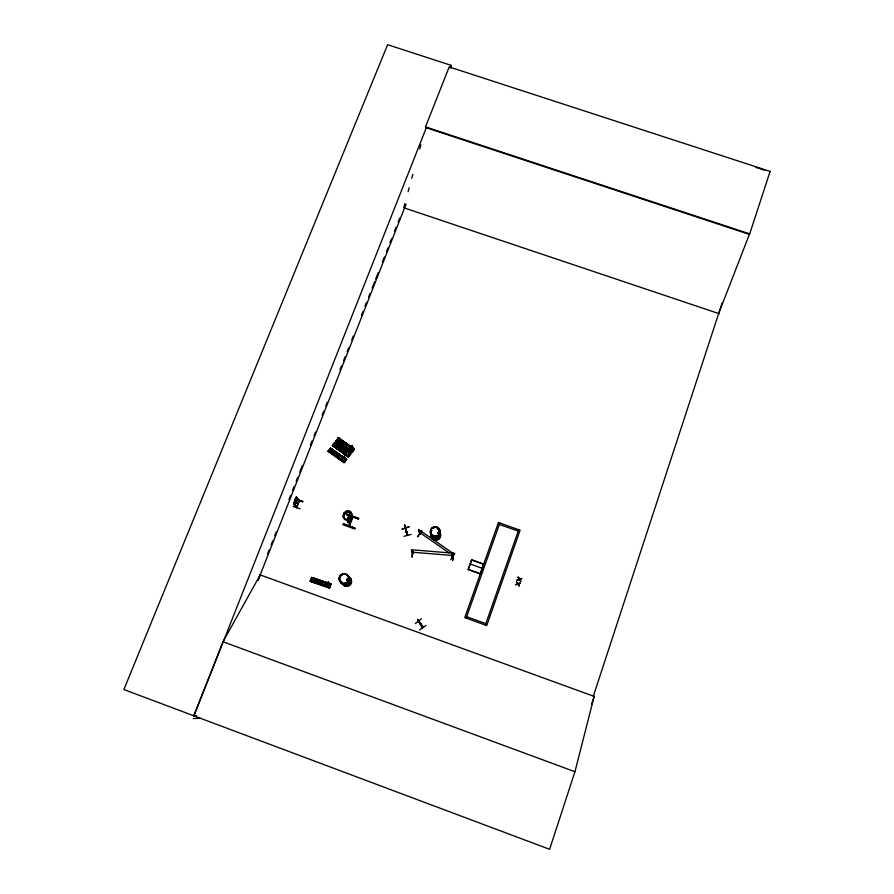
<?xml version="1.0" encoding="UTF-8"?>
<svg xmlns="http://www.w3.org/2000/svg" width="894" height="894" viewBox="0 0 894 894"><rect width="100%" height="100%" fill="white"/><g stroke="black" fill="none" stroke-linecap="round" stroke-linejoin="round"><path stroke-width="1.34" d="M351.476 516.866L351.353 514.218L349.174 512.217L347.218 512.094L344.045 514.933L344.145 518.196M352.024 516.743L351.912 513.949L349.476 511.726L347.241 511.625L345.162 512.709L343.888 514.832M468.244 569.534L471.663 559.823L483.721 564.136L480.313 573.859L468.244 569.534L471.663 559.823M329.361 585.615L329.875 586.062L330.534 585.067L311.336 578.34M452.766 557.007L451.928 554.537L452.643 554.325C454.778 556.582 450.744 557.275 452.912 556.861M452.085 556.884L452.867 556.526M452.643 554.325L451.928 554.537M453.638 553.084L452.643 560.572L453.649 553.095M412.626 551.296L411.966 550.983L412.626 551.296C415.006 555.085 411.117 553.531 411.396 549.754L452.487 553.118L452.845 556.94M412.57 550.983L412.011 557.23L412.816 552.213M412.849 553.643L413.509 553.442L411.966 550.983M452.811 556.437L451.962 556.146M344.458 459.952L344.793 460.768M345.185 460.455L344.939 460.254M348.716 454.688L348.705 454.118L348.984 454.621M349.576 454.755L349.308 455.247L349.409 454.61M419.632 533.696L420.348 534.266L419.99 533.606M351.063 517.905L351.677 514.24L351.04 517.939L348.146 520.152L344.749 519.626L342.905 516.62M352.337 450.006L352.348 449.95M352.582 449.85L351.912 449.95L352.415 449.693M352.381 450.196L352.862 450.408M483.71 564.259L471.663 559.946M354.907 528.22L343.229 523.94L354.996 528.231L354.706 529.002L343.017 524.778L343.24 523.906L354.952 528.298M350.392 516.162L350.671 514.888L350.057 513.894L349.677 514.553M328.824 585.212L328.869 585.447M350.493 516.363L349.599 513.771C354.46 516.397 342.503 531.371 350.951 515.726M349.599 513.771L350.66 515.704M297.054 506.987L294.048 503.78L293.802 504.417L296.73 507.691L293.735 504.004M296.596 506.853L296.629 507.58L299.434 500.785L296.439 497.109L295.825 497.433L293.701 504.082L295.903 497.455M499.344 524.465L518.252 531.081M499.824 523.102L466.165 618.112M294.618 505.121L297.333 498.193L296.618 500.674M328.266 586.587L329.148 584.195L328.333 581.893L328.031 582.486M326.958 586.576L328.411 586.643L329.305 584.24L328.377 581.972M405.932 528.723L404.68 525.102L405.429 527.214L404.501 525.471L405.083 526.018M407.128 534.511L406.256 531.952L407.116 534.578M405.429 528.365L407.407 535.383L406.256 531.952M310.576 580.362L329.897 586.844L310.721 580.05L310.509 580.619L329.651 587.503L310.319 581.055M311.615 577.39L330.936 583.972L311.615 577.39L310.252 581.312L329.461 588.029L310.274 581.268M349.129 455.068L349.487 455.068M431.824 530.332L431.053 530.153L431.847 530.12M438.965 532.165L438.887 533.416L437.881 532.668M318.141 581.469L318.018 582.117M329.45 588.051L330.959 583.883L330.758 584.452M310.531 580.564L329.718 587.336L329.92 586.788L310.576 580.307M342.938 516.643L343.777 512.899L346.917 510.664L350.526 511.312L352.493 515.715L350.839 519.213L347.531 520.61L344.056 518.241M350.66 515.559L348.302 522.577M346.593 579.837L347.04 579.211M346.928 580.094L347.252 579.368M348.045 580.15L347.878 579.435M349.062 581.916L349.353 581.335M349.532 581.502L349.163 582.128M343.911 518.151L343.832 514.698M344.145 518.095L347.598 520.464M349.822 519.548L349.431 519.012L349.9 519.749M340.234 576.887L340.178 577.513L340.446 576.954M485.33 625.04L518.71 529.796M485.822 623.632L466.668 616.704M722.14 302.921L593.359 696.124L594.164 696.415L574.943 771.723L549.62 849.3L123.886 689.553L387.627 44.7L450.978 65.307L451.045 68.033M344.447 444.24L343.374 444.709L342.916 443.681M342.883 443.927L343.587 443.212L344.514 443.871M296.584 500.729L296.294 498.707L294.539 503.188L295.165 503.914L295.735 502.886M419.755 622.738L418.28 620.514L422.929 627.622L417.621 620.212L422.706 627.778L421.543 625.912L422.482 626.985M404.837 203.731L403.742 207.743L719.424 313.783M408.111 191.696L409.195 187.684M411.743 178.331L412.838 174.319M419.744 148.907L420.828 144.895M341.709 459.46L343.352 461.047M344.626 456.175L341.765 458.957M352.314 446.05L351.934 445.849M352.538 445.827L352.806 448.889L351.331 450.855L349.42 449.313L352.091 445.547M293.053 506.406L300.026 508.831M591.56 704.349L594.197 696.314M749.708 233.87L770.114 171.402L449.201 66.938L425.51 126.881L425.555 127.518L749.384 234.396L749.708 233.87L425.51 126.881M348.146 519.861L350.884 517.682M517.134 580.117L519.157 579.133L518.174 577.133L519.626 578.988L521.951 578.485L519.906 579.48L520.9 581.502L519.448 579.58L517.157 580.072L519.448 579.58M519.503 585.57L518.308 584.084L519.291 586.151L517.838 584.229L515.525 584.754L517.537 583.771L516.564 581.782L517.995 583.67L520.342 583.123L518.017 583.626M520.342 583.123L518.297 584.128M327.629 586.755L328.746 583.715M330.165 585.302L329.942 586.464L329.931 585.101M330.098 585.157L329.528 586.196M329.584 587.436L310.453 580.754M312.263 581.692L313.593 578.105M313.559 582.15L314.889 578.563M316.845 579.245L315.481 582.81M317.236 583.436L318.566 579.848M358.572 518.799L346.771 514.698L347.14 514.039L358.807 518.229L358.505 519.001L346.816 514.609L358.449 518.889M348.09 522.666L347.174 520.129L348.66 522.141M348.47 522.632L347.42 520.219M349.845 513.86L347.364 520.934L348.001 521.895L348.671 521.079M349.163 516.24L347.822 519.76L348.258 520.442L349.923 516.833L349.61 515.067L349.085 516.117M352.303 516.766L348.917 526.041L352.359 516.698L353.052 517.023L349.409 526.13M295.802 499.467L302.91 501.512L295.936 499.098M299.065 500.528L299.132 501.422L296.216 498.126L296.462 497.489L299.199 501.366M296.462 497.489L299.132 500.707L296.517 507.535L299.166 500.64M718.664 313.526L749.384 234.396M258.176 580.061L260.188 574.898L223.019 641.758L193.752 715.837L196.714 715.703M258.165 580.038L406.099 204.044M294.372 504.786L297.099 497.846L294.394 504.786M296.83 501.098C294.338 505.926 298.596 500.741 295.847 499.858L294.998 502.026L296.048 503.367M193.964 715.826L426.304 127.764M449.973 67.866L450.978 65.307M267.585 553.878L269.105 549.989M271.15 544.804L272.681 540.915M274.715 535.729L276.246 531.841M288.997 499.433L290.528 495.544M292.573 490.359L294.104 486.47M296.137 481.285L297.668 477.396M299.713 472.211L302.261 465.729M310.419 444.988L311.95 441.1M313.984 435.914L315.515 432.026M322.153 415.162L323.684 411.274M325.718 406.088L327.249 402.199M339.999 369.792L341.53 365.903M343.564 360.718L345.095 356.829M347.14 351.644L348.671 347.755M351.722 339.977L353.253 336.088M361.422 315.347L362.942 311.458M364.987 306.273L366.518 302.384M368.551 297.199L370.082 293.31M372.127 288.125L374.675 281.644M375.692 279.051L378.251 272.569M382.33 262.188L384.364 257.003M386.409 251.817L387.94 247.929M389.974 242.743L391.505 238.854M394.567 231.077L396.098 227.188M398.132 222.003L399.663 218.114M518.174 577.133L519.626 578.988M517.972 577.725L519.157 579.133M327.651 582.899L326.701 586.788L328.076 582.095M347.498 451.213L345.855 454.197L347.788 455.504L349.263 453.526L348.828 450.218M349.52 448.989L351.465 446.095M352.091 515.771L350.66 519.034M346.593 459.393L344.078 462.779L328.031 451.369L330.579 447.95L346.615 459.371L330.221 448.408L346.626 459.348M328.456 450.799L328.802 450.33L344.849 461.762L344.514 462.209L328.511 450.721M332.367 445.726L334.881 442.34L350.906 453.739L348.381 457.147L332.389 445.693M348.872 456.51L332.903 444.899L349.152 456.13L348.816 456.577M347.274 452.04L334.244 443.089L346.995 452.42M347.42 451.839L334.535 442.809L334.87 442.362M335.943 441.066L338.424 437.725L354.46 449.079L351.923 452.509L335.887 441.133L336.233 440.675L352.392 451.895L337.44 441.256M353.823 449.894L337.653 438.764L337.999 438.295L354.437 449.134L338.368 437.803M338.413 437.747L354.169 449.481M417.733 619.888L418.694 622.023M342.972 457.661L329.931 448.699L346 460.131M350.627 454.118L349.085 452.744M352.359 451.928L352.705 451.47L336.368 440.496M347.989 580.128L346.928 580.463M335.172 453.739L335.205 454.767M340.648 447.972L339.34 448.766M335.328 454.867L336.647 454.286L335.339 453.627M340.893 448.866L340.033 449.391L339.318 448.721M769.768 171.994L770.114 171.402M328.165 451.135L344.425 462.321M328.344 450.956L344.257 462.5M330.367 448.185L346.459 459.527L344.212 462.489M332.657 445.346L348.537 456.89L332.479 445.469L334.691 442.53L350.75 453.895M347.073 452.252L334.434 442.932M334.669 442.575L347.498 451.682M336.2 440.72L352.113 452.219M336.636 440.15L352.672 451.515L337.675 440.932M337.988 438.317L353.979 449.738M338.211 437.959L354.259 449.313M348.515 456.923L332.68 445.29M452.152 555.867C452.967 556.437 451.09 556.537 451.951 553.643L452.364 554.258L451.951 553.643M450.688 559.711L454.901 553.431M419.543 531.517L419.13 530.913L420.37 533.83M417.599 536.78L421.845 530.544L417.565 536.713M419.889 533.517L418.504 529.438L452.23 552.783L452.509 556.604M406.513 531.885L407.362 535.372M345.643 443.156L343.408 446.05M347.665 455.415L349.263 453.526M351.208 450.766L352.683 448.799M344.603 460.891L345.419 460.086L344.749 461.002M348.917 455.258L349.252 455.772L348.917 455.258C349.263 453.403 350.347 455.504 349.588 454.353M352.471 450.598L353.286 449.805L352.605 450.699M349.051 455.359L349.733 454.454M349.118 455.672L349.789 454.767M352.661 451.034L353.331 450.129M329.797 452.241L332.009 449.28M334.099 446.62L336.312 443.681M330.881 453.012L333.093 450.062M332.501 454.163L334.725 451.213M336.814 448.553L339.027 445.603M340.469 446.631L338.234 449.526M438.898 533.126L438.485 532.288M348.224 450.442L345.978 454.286M348.001 450.867L348.515 450.23M349.163 456.108L332.914 444.921L348.995 456.286M341.955 459.941L343.486 461.136L344.961 459.158L344.224 456.812M422.337 626.269L418.548 620.782L422.627 626.806L422.415 626.281M422.393 626.403L421.946 625.61L422.627 626.806M417.99 620.157L418.37 620.615L417.8 619.833M418.325 620.548L418.873 621.52M421.61 625.286L421.175 624.47M417.99 620.335L418.615 621.252L418.113 620.347M421.376 618.849L415.308 623.576M420.582 623.822L421.778 625.576L421.119 624.671M425.935 625.454L419.677 629.924M438.261 533.137L438.898 533.103M340.022 576.921L339.865 577.58M295.892 497.522L296.517 497.142L297.411 498.215M419.856 533.562L419.13 530.913M345.084 519.258L348.247 519.727M350.537 519.012L347.487 520.319M344.503 455.918L341.743 460.019M348.638 450.319L348.548 451.146M347.051 579.256L347.61 579.189M347.531 580.318L346.838 580.094M403.909 536.355L411.173 534.366M405.15 527.024L405.641 528.198M406.334 531.416L406.669 532.276M404.68 525.102L406.826 532.79L404.87 525.404M318.689 581.111L319.616 581.592M318.99 582.787L317.996 582.106M193.216 718.575L200.111 718.184M347.241 579.346L347.844 579.77M412.29 552.201L452.71 555.52M340.044 577.658L340.256 577.055M755.575 167.279L764.605 170.285M312.788 578.306L330.679 584.676M311.369 578.116L330.691 584.642L312.587 578.876M295.802 499.4L302.764 501.903M294.048 503.78L293.802 504.417M349.353 514.419L350.739 516.453M470.166 564.002L482.235 568.327M295.635 502.953L295.054 504.439M468.244 569.411L480.324 573.736M259.416 574.619L594.164 696.415M223.019 641.758L574.943 771.723M405.675 528.019L407.642 535.238M438.999 532.131L437.892 533.059M419.275 532.198L449.023 552.816M339.016 439.133L352.918 448.978M337.25 441.502L352.225 452.118M348.794 452.722L350.437 453.873M334.244 443.089L347.118 452.196M342.927 457.717L329.975 448.699L342.771 457.884M328.757 450.408L344.805 461.818M328.601 450.509L344.693 461.919M328.322 450.978L344.38 462.388M319.158 584.095L320.521 580.53M439.345 534.277L439.658 534.936M340.625 447.939L340.96 448.497M419.308 621.889L420.292 623.52M419.845 622.772L420.269 623.498M418.057 620.112L418.493 620.872M452.185 556.917L451.951 554.269M419.655 622.38L421.331 624.761M419.476 622.258L418.772 621.274L421.275 625.129M420.459 623.721L420.828 624.269M417.621 620.212L418.012 620.794M422.158 626.146L421.644 625.398L422.08 626.202M348.135 517.771L348.816 516.33M345.151 519.258L343.486 516.553L344.257 513.234L347.04 511.267L350.224 511.837L352.012 515.849M419.644 622.47L419.118 621.721M421.543 625.912L422.27 627.141M333.92 455.147L336.166 452.241M335.161 447.346L337.396 444.452M339.854 450.688L342.1 447.782M340.335 443.871L342.57 440.977M350.571 450.777L352.437 448.285M406.569 532.232L406.804 532.723M404.501 525.471L405.854 529.103M405.854 529.349L406.234 530.433M405.328 527.002L405.742 528.477M405.999 529.505L406.546 531.628L406.323 530.712M405.094 526.354L405.373 527.449M349.386 577.68A4.861 4.761 -49.4 0 1 346.973 584.095A4.861 4.761 -49.4 0 1 340.625 581.793A4.928 4.828 -49.4 0 0 348.023 583.402A4.928 4.828 -49.4 0 0 347.8 575.658A4.928 4.828 -49.4 0 1 348.045 583.436A4.928 4.828 -49.4 0 1 340.536 581.793M347.822 575.781A4.861 4.761 -49.4 0 1 348.727 576.619M340.167 580.575A4.928 4.828 -49.4 0 1 340.133 579.301A4.928 4.828 -49.4 0 0 340.145 580.541A4.861 4.761 -49.4 0 1 340.145 579.245M347.129 575.669A4.816 4.716 -49.5 0 1 350.102 580.966A4.816 4.716 -49.5 0 1 345.352 584.944A4.816 4.716 -49.5 0 1 340.726 581.011M343.631 574.294A4.951 4.85 -49.2 0 1 349.23 578.25A4.951 4.85 -49.2 0 1 345.173 583.95A4.951 4.85 -49.2 0 1 339.575 579.994A4.883 4.783 -49.2 0 0 344.291 583.927A4.883 4.783 -49.2 0 0 349.107 579.904A4.883 4.783 -49.2 0 0 346.09 574.54M347.732 575.68A4.861 4.761 -49.4 0 1 347.945 583.324A4.861 4.761 -49.4 0 1 340.536 581.703M343.609 574.328A4.883 4.783 -49.2 0 1 344.872 574.272M349.319 577.379A4.794 4.694 -49.8 0 1 349.52 584.911A4.794 4.694 -49.8 0 1 342.212 583.313M348.191 576.686A4.861 4.761 -49.8 0 1 351.197 582.039A4.861 4.761 -49.8 0 1 346.403 586.051A4.861 4.761 -49.8 0 1 341.731 582.083M348.626 577.256A4.761 4.66 -49.9 0 1 350.37 584.877A4.761 4.66 -49.9 0 1 342.659 583.715M347.621 576.161A4.828 4.716 -49.7 0 1 349.375 583.871A4.828 4.716 -49.7 0 1 341.564 582.698M348.135 576.719A4.805 4.705 -49.8 0 1 351.107 581.994A4.805 4.705 -49.8 0 1 346.369 585.95A4.805 4.705 -49.8 0 1 341.765 582.039M438.183 529.103A4.772 4.727 -23 0 1 439.77 534.981A4.772 4.727 -23 0 1 434.216 537.573A4.772 4.727 -23 0 1 430.707 532.601M430.64 532.556A4.839 4.794 -23 0 0 434.607 537.685A4.839 4.794 -23 0 0 440.105 534.176A4.839 4.794 -22.9 0 0 437.088 528.388A4.839 4.794 -23 0 1 440.105 534.176A4.839 4.794 -22.9 0 1 434.596 537.652A4.839 4.794 -22.9 0 1 430.629 532.511A4.772 4.738 -22.9 0 0 434.193 537.45A4.772 4.738 -22.9 0 0 439.747 534.847A4.772 4.738 -22.9 0 0 438.161 528.969M431.109 532.031A4.749 4.716 -23.2 0 0 433.199 537.719A4.749 4.716 -23.2 0 0 439.2 536.635A4.749 4.716 -23.2 0 0 439.2 530.567A4.727 4.694 -23.2 0 1 439.177 536.579A4.727 4.694 -23.2 0 1 433.199 537.663A4.727 4.694 -23.2 0 1 431.12 531.997M436.954 527.616A4.861 4.816 -22.6 0 1 439.982 533.383A4.861 4.816 -22.6 0 1 434.45 536.914A4.861 4.816 -22.6 0 1 430.472 531.762A4.783 4.749 -22.7 0 0 434.082 536.847A4.783 4.749 -22.7 0 0 439.647 534.232A4.783 4.749 -22.7 0 0 438.06 528.332M430.819 530.634A4.783 4.749 -22.7 0 1 431.4 529.527M433.299 527.941A4.783 4.749 -22.7 0 1 434.484 527.561M438.038 528.198A4.794 4.761 -22.6 0 1 437.859 536.121A4.794 4.761 -22.6 0 1 430.584 532.958M439.423 531.964A4.716 4.682 -23.8 0 1 439.423 537.987A4.716 4.682 -23.8 0 1 433.467 539.06A4.716 4.682 -23.8 0 1 431.4 533.405M439.524 532.679A4.671 4.638 -24.1 0 1 437.356 540.11A4.671 4.638 -24.1 0 1 431.299 535.294M498.461 522.521L464.768 617.609L486.727 625.554L520.107 530.198L498.461 522.521M348.85 515.749L347.956 518.095L348.705 519.269L349.588 516.933L348.85 515.749M337.764 453.347L335.574 456.353L337.764 453.347M339.832 438.999L337.653 441.994L339.865 439.055M340.927 439.77L338.737 442.765L340.927 439.77M343.989 441.949L341.81 444.944L344.011 442.005M409.094 526.756L401.965 529.159L409.106 526.778M344.671 583.402A4.906 4.794 -49.1 0 0 347.665 575.479A4.906 4.805 -49.1 0 0 339.374 576.988A4.906 4.805 -49.1 0 0 344.682 583.413A4.906 4.805 -49.1 0 0 347.677 575.479A4.906 4.794 -49.1 0 0 339.385 576.988A4.906 4.794 -49.1 0 0 344.671 583.402M342.413 574.686A4.951 4.85 -49.2 0 0 339.832 577.468A4.883 4.783 -49.2 0 1 342.402 574.719M433.534 535.964A4.794 4.761 -22.4 0 0 439.893 530.611A4.805 4.772 -22.4 0 0 432.081 527.829A4.805 4.772 -22.4 0 0 433.534 535.975A4.805 4.772 -22.4 0 0 439.904 530.611A4.794 4.761 -22.4 0 0 432.093 527.84A4.794 4.761 -22.4 0 0 433.534 535.964M431.333 529.404A4.861 4.816 -22.6 0 0 430.74 530.522A4.794 4.761 -22.6 0 1 431.377 529.404M434.462 527.404A4.861 4.816 -22.6 0 0 433.255 527.795A4.794 4.761 -22.6 0 1 434.462 527.426M439.367 537.339A4.794 4.761 -23.5 0 0 439.356 531.215A4.727 4.694 -23.5 0 1 439.312 537.26A4.727 4.694 -23.5 0 1 433.322 538.333A4.727 4.694 -23.5 0 1 431.243 532.668A4.794 4.761 -23.5 0 0 433.299 538.434A4.794 4.761 -23.5 0 0 439.367 537.339"/></g></svg>
